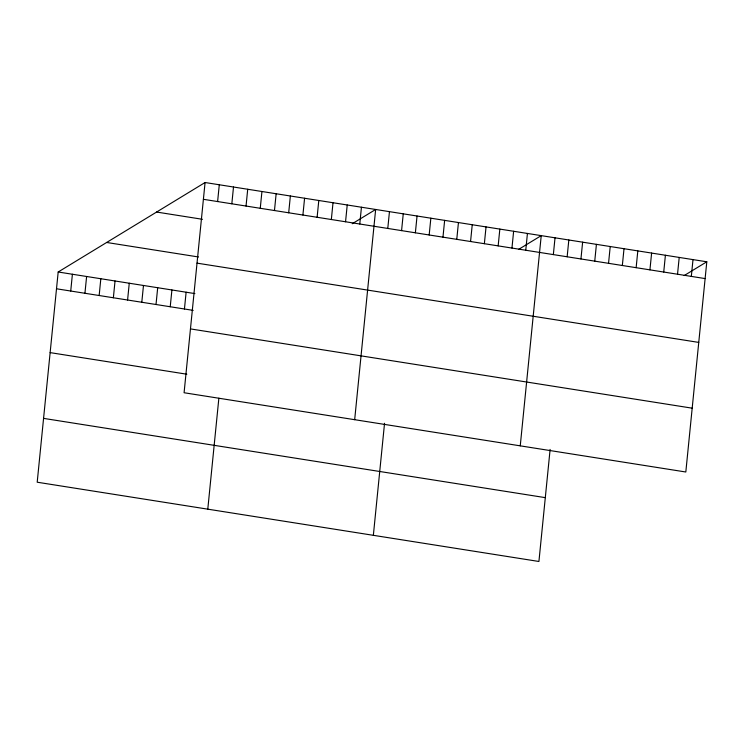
<?xml version="1.0" encoding="UTF-8"?>
<svg xmlns="http://www.w3.org/2000/svg" width="744" height="744" viewBox="0 0 744 744"><rect width="100%" height="100%" fill="white"/><g stroke="black" fill="none" stroke-linecap="round" stroke-linejoin="round"><path stroke-width="1.12" d="M205.074 182.522L184.084 392.739L685.819 472.003L706.8 261.786L205.074 182.522L58.181 271.997L37.2 482.214L538.926 561.478L550.114 449.413M70.727 291.034L72.4 274.238M84.937 293.276L86.611 276.489M99.157 295.526L100.831 278.73M113.367 297.767L115.041 280.981M127.587 300.018L129.261 283.222M141.797 302.259L143.48 285.473M156.017 304.51L157.691 287.714M170.227 306.751L171.911 289.965M184.447 309.002L186.121 292.206M217.611 201.559L219.285 184.772M231.83 203.8L233.504 187.014M207.79 509.156L218.866 398.198M246.041 206.051L247.715 189.264M260.261 208.292L261.935 191.506M274.471 210.543L276.145 193.756M288.691 212.784L290.365 195.998M302.901 215.035L304.584 198.248M317.121 217.276L318.795 200.489M331.34 219.527L333.014 202.74M345.551 221.768L347.225 204.981M359.771 224.018L361.445 207.232M354.674 419.69L375.655 209.473L352.228 223.749M387.782 228.445L389.456 211.659M401.574 230.621L403.257 213.835M373.358 535.317L384.546 423.262M415.375 232.798L417.049 216.011M429.176 234.983L430.85 218.197M442.968 237.159L444.642 220.373M456.769 239.345L458.444 222.549M470.561 241.521L472.245 224.735M484.363 243.697L486.037 226.911M498.164 245.883L499.838 229.096M511.956 248.059L513.63 231.272M525.757 250.244L527.431 233.449M520.251 445.842L541.232 235.634L518.605 249.407M553.35 254.597L555.024 237.81M567.151 256.782L568.825 239.996M580.943 258.959L582.626 242.172M594.744 261.144L596.418 244.348M608.546 263.32L610.22 246.534M622.337 265.496L624.011 248.71M636.139 267.682L637.813 250.886M649.931 269.858L651.614 253.072M663.732 272.034L665.406 255.248M677.533 274.22L679.207 257.433M691.325 276.396L692.999 259.609M684.182 275.568L706.8 261.786M203.391 199.308L705.126 278.582M156.593 212.049L202.526 219.303M106.652 242.47L198.508 256.978M197.02 263.144L698.756 342.407M58.181 271.997L194.872 293.592M56.507 288.784L193.198 310.378M190.464 328.904L692.19 408.177M50.136 352.619L186.828 374.213M43.571 418.379L545.296 497.643"/></g></svg>
